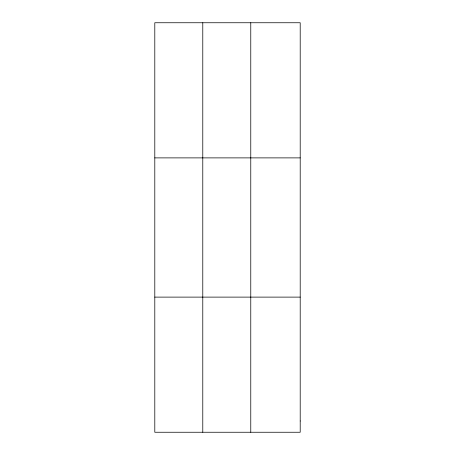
<?xml version="1.0" encoding="UTF-8"?>
<svg xmlns="http://www.w3.org/2000/svg" width="455" height="455" viewBox="0 0 455 455"><rect width="100%" height="100%" fill="white"/><g stroke="black" fill="none" stroke-linecap="round" stroke-linejoin="round"><path stroke-width="0.68" d="M202.782 22.75L202.782 432.25M250.768 22.75L250.768 432.25M154.797 157.885L300.203 157.885M154.797 297.115L300.203 297.115M300.203 420.989L300.203 432.25L154.797 432.25L154.797 22.75L300.203 22.75L300.203 420.989"/></g></svg>
